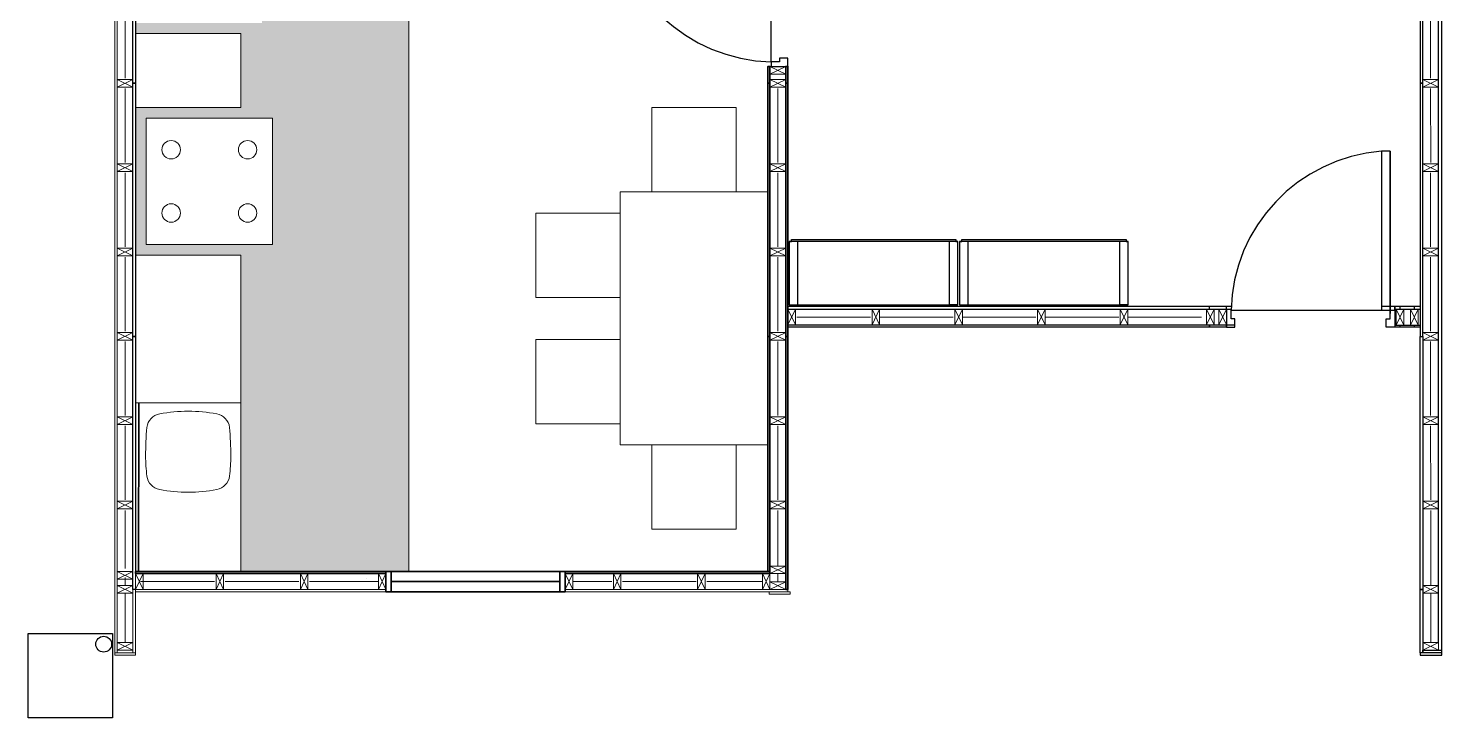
# Model space of a CAD drawing. Header units: inches. Extents: x 10.1 to 24.5, y 6.5 to 14.8.
# Drawn here: x 10.11 to 16.82, y 6.55 to 9.81 of the extents above; entities that cross this region are included whole.
import ezdxf

# ---------------------------------------------------------------- set-up
doc = ezdxf.new("R2010")
doc.units = ezdxf.units.IN
doc.header["$MEASUREMENT"] = 0
doc.linetypes.add('CENTER', pattern=[2, 1.25, -0.25, 0.25, -0.25])
doc.layers.add('_AUX', color=210, linetype='Continuous', lineweight=18, plot=False)
for name, color, linetype, lineweight in [('A-DETL-MBND', 3, 'Continuous', 18), ('A-DETL-MCUT', 4, 'Continuous', 25), ('A-DOOR-FULL', 4, 'Continuous', 25), ('A-ELEV-MBE1', 7, 'Continuous', 35), ('A-ELEV-MBE2', 4, 'Continuous', 25), ('A-FLOR-PATT', 8, 'Continuous', 18), ('A-FURN', 8, 'Continuous', 18), ('A-SECT-MCUT', 7, 'Continuous', 35), ('A-WALL-PATT', 8, 'Continuous', 18), ('A-WALL-STUD', 3, 'Continuous', 18)]:
    doc.layers.add(name, color=color, linetype=linetype, lineweight=lineweight)

msp = doc.modelspace()

# ---------------------------------------------------------------- hatches: boundary and pattern name
at = {"layer": 'A-FLOR-PATT'}
h = msp.add_hatch(dxfattribs=at)
h.set_pattern_fill('DOTS', color=0, scale=0.02, style=0)
h.set_pattern_definition([(0, (-446.924777, -16.108078), (0.015875, 0.03175), [0, -0.03175])])
h.paths.add_polyline_path([(11.9197, 11.0465), (10.6228, 11.0465), (10.6228, 10.5465), (11.2233, 10.5465), (11.2233, 10.4894), (10.6228, 10.4894), (10.6228, 8.0385), (11.1228, 8.0385), (11.1228, 7.2385), (11.9197, 7.2385)])
h.paths.add_polyline_path([(10.6728, 8.7885), (11.2728, 8.7885), (11.2728, 9.3885), (10.6728, 9.3885)], flags=16)
h.paths.add_polyline_path([(11.1222, 9.7894), (10.6228, 9.7894), (10.6228, 9.4385), (11.1222, 9.4385)], flags=16)
h.paths.add_polyline_path([(11.2228, 10.4394), (10.6228, 10.4394), (10.6228, 9.8394), (11.2228, 9.8394)], flags=16)
h.paths.add_polyline_path([(11.1227, 8.7385), (10.6228, 8.7385), (10.6228, 8.0385), (11.1227, 8.0385)], flags=16)

# ---------------------------------------------------------------- linework, layer by layer
for p, q in [((16.8198, 6.8425), (16.8198, 14.3645)), ((13.6377, 9.6557), (13.6377, 10.3712)), ((16.5744, 9.2313), (16.5744, 8.4623)), ((13.7243, 8.8031), (13.7243, 8.5031)), ((14.5243, 8.8031), (13.7243, 8.8031)), ((14.5243, 8.5031), (14.5243, 8.8031)), ((14.5324, 8.8031), (14.5324, 8.5031)), ((15.3324, 8.8031), (14.5324, 8.8031)), ((15.3324, 8.5031), (15.3324, 8.8031)), ((13.7177, 8.4825), (15.8202, 8.4825)), ((13.7243, 8.5031), (14.5243, 8.5031)), ((14.5324, 8.5031), (15.3324, 8.5031)), ((15.718, 8.4825), (15.718, 8.4965)), ((15.7979, 8.4825), (15.7979, 8.4965)), ((15.7979, 8.477), (15.7979, 8.4825)), ((15.8201, 8.477), (16.5344, 8.477)), ((16.5966, 8.482), (16.7177, 8.482)), ((16.6215, 8.4965), (16.6215, 8.482)), ((16.6894, 8.4965), (16.6894, 8.482)), ((15.7979, 8.3971), (13.7177, 8.3971)), ((15.718, 8.4071), (15.718, 8.4076)), ((15.7979, 8.3971), (15.8378, 8.3971)), ((16.6035, 8.4071), (16.5966, 8.4071)), ((16.5966, 8.4071), (16.7177, 8.4071)), ((16.6215, 8.4071), (16.6215, 8.3972)), ((16.6894, 8.4071), (16.6894, 8.3971)), ((13.7287, 7.1425), (13.7287, 7.1425))]:
    msp.add_line(p, q)
for points in [[(13.7243, 8.8031), (13.7343, 8.8031), (13.7343, 8.8131), (14.5143, 8.8131), (14.5143, 8.8031), (14.5243, 8.8031)], [(13.7243, 8.5031), (13.7643, 8.5031), (13.7643, 8.8031), (13.7243, 8.8031)], [(14.5243, 8.5031), (14.4843, 8.5031), (14.4843, 8.8031)], [(14.5324, 8.8031), (14.5424, 8.8031), (14.5424, 8.8131), (15.3224, 8.8131), (15.3224, 8.8031), (15.3324, 8.8031)], [(14.5324, 8.5031), (14.5724, 8.5031), (14.5724, 8.8031), (14.5324, 8.8031)], [(15.3324, 8.5031), (15.2924, 8.5031), (15.2924, 8.8031)]]:
    msp.add_lwpolyline(points)
at = {"layer": '_AUX', "color": 0}
for points in [[(11.9197, 11.0465), (10.6228, 11.0465), (10.6228, 10.5465), (11.2233, 10.5465), (11.2233, 10.4894), (10.6228, 10.4894), (10.6228, 8.0385), (11.1228, 8.0385), (11.1228, 7.2385), (11.9197, 7.2385)], [(11.1222, 9.7894), (10.6228, 9.7894), (10.6228, 9.4385), (11.1222, 9.4385)], [(10.6728, 8.7885), (11.2728, 8.7885), (11.2728, 9.3885), (10.6728, 9.3885)], [(11.1227, 8.7385), (10.6228, 8.7385), (10.6228, 8.0385), (11.1227, 8.0385)]]:
    msp.add_lwpolyline(points, close=True, dxfattribs=at)
at = {"layer": 'A-DETL-MBND', "color": 0}
msp.add_line((10.5248, 6.8425), (10.5248, 6.8535), dxfattribs=at)
for points in [[(10.5358, 10.7785), (10.5358, 6.8535), (10.5248, 6.8535), (10.5248, 10.7535)], [(10.5248, 6.8535), (10.6228, 6.8535), (10.6228, 6.8425), (10.5248, 6.8425)], [(10.5358, 6.8535), (10.6108, 6.8535), (10.6108, 6.8655), (10.5358, 6.8655)]]:
    msp.add_lwpolyline(points, dxfattribs=at)
for points in [[(10.6108, 6.8535), (10.6107, 7.1535), (10.6228, 7.1535), (10.6228, 6.8535)], [(11.8108, 7.1535), (11.8108, 7.1425), (10.6228, 7.1425), (10.6228, 7.1535)], [(13.7177, 7.1535), (13.7177, 7.1425), (12.6608, 7.1425), (12.6608, 7.1535)], [(13.7287, 7.1315), (13.7287, 7.1425), (13.6287, 7.1425), (13.6287, 7.1315)]]:
    msp.add_lwpolyline(points, close=True, dxfattribs=at)
at = {"layer": 'A-DETL-MCUT', "color": 0}
for points in [[(10.6228, 9.9035), (10.6228, 9.5535), (10.6108, 9.5535), (10.6108, 10.7785)], [(10.6228, 7.1535), (10.6228, 7.1535), (10.6107, 7.1535), (10.6108, 8.3535), (10.6228, 8.3535), (10.6228, 7.2285)], [(16.8198, 6.8535), (16.7177, 6.8535), (16.7177, 6.8425), (16.8198, 6.8425)], [(16.8198, 6.8535), (16.7297, 6.8535), (16.7297, 6.8655), (16.8198, 6.8655)]]:
    msp.add_lwpolyline(points, dxfattribs=at)
for points in [[(16.7297, 9.5535), (16.7297, 10.7535), (16.7177, 10.7535), (16.7177, 9.5535)], [(10.6108, 8.3535), (10.6108, 9.5535), (10.6228, 9.5535), (10.6228, 8.3535)], [(16.7297, 8.3535), (16.7297, 9.5535), (16.7177, 9.5535), (16.7177, 8.3535)], [(16.7177, 7.1535), (16.7177, 8.3535), (16.7297, 8.3535), (16.7298, 7.1535)], [(16.7177, 6.8535), (16.7177, 7.1535), (16.7298, 7.1535), (16.7297, 6.8535)]]:
    msp.add_lwpolyline(points, close=True, dxfattribs=at)
at = {"layer": 'A-DOOR-FULL', "color": 0, "linetype": 'CENTER'}
for p, q in [((15.7979, 8.477), (15.7979, 8.3971)), ((15.8201, 8.4371), (15.8201, 8.477)), ((16.5744, 8.477), (16.5966, 8.477)), ((16.5744, 8.4371), (16.5744, 8.477)), ((16.5966, 8.477), (16.5966, 8.3971)), ((15.8378, 8.4371), (15.8201, 8.4371)), ((15.8378, 8.3971), (15.8378, 8.4371)), ((16.5566, 8.3971), (16.5566, 8.4371)), ((16.5566, 8.4371), (16.5744, 8.4371)), ((16.7177, 8.3971), (16.5566, 8.3971))]:
    msp.add_line(p, q, dxfattribs=at)
for points in [[(13.6377, 9.6557), (13.6377, 9.6335), (13.7177, 9.6335), (13.7177, 9.6735), (13.6777, 9.6735), (13.6777, 9.6557), (13.6377, 9.6557)], [(16.5344, 9.2313), (16.5344, 8.477), (16.5744, 8.477), (16.5744, 9.2313), (16.5344, 9.2313)]]:
    msp.add_lwpolyline(points, dxfattribs=at)
for centre, radius, start, end in [((13.6552, 10.4308), 0.7753, 184.40465, 268.71036), ((16.5939, 8.4596), 0.774, 94.40465, 178.71036)]:
    msp.add_arc(centre, radius, start, end, dxfattribs=at)
at = {"layer": 'A-ELEV-MBE1', "color": 0}
for p, q in [((11.8108, 7.2385), (12.6608, 7.2385)), ((11.8108, 7.1425), (12.6608, 7.1425))]:
    msp.add_line(p, q, dxfattribs=at)
at = {"layer": 'A-ELEV-MBE1', "color": 0, "linetype": 'Continuous'}
msp.add_line((11.8358, 7.191), (12.6352, 7.191), dxfattribs=at)
at = {"layer": 'A-ELEV-MBE1', "color": 0}
for points in [[(11.8108, 7.2385), (11.8358, 7.2385), (11.8358, 7.1425), (11.8108, 7.1425)], [(12.6357, 7.2385), (12.6607, 7.2385), (12.6608, 7.1425), (12.6358, 7.1425)]]:
    msp.add_lwpolyline(points, close=True, dxfattribs=at)
at = {"layer": 'A-ELEV-MBE2', "color": 0}
for p, q in [((16.8048, 6.9015), (16.8047, 14.3055)), ((13.7177, 8.4965), (15.8207, 8.4965)), ((16.5344, 8.4965), (16.7177, 8.4965)), ((13.7177, 8.4076), (15.8378, 8.4076))]:
    msp.add_line(p, q, dxfattribs=at)
at = {"layer": 'A-ELEV-MBE2', "color": 0, "ltscale": 0.05}
msp.add_lwpolyline([(10.114, 6.9451), (10.514, 6.9451), (10.514, 6.5451), (10.114, 6.5451)], close=True, dxfattribs=at)
msp.add_circle((10.472, 6.8936), 0.0375, dxfattribs=at)
at = {"layer": 'A-FURN', "color": 0}
for p, q in [((13.4727, 9.0385), (13.4727, 9.4385)), ((13.6227, 9.0385), (12.9227, 9.0385)), ((12.9227, 9.0385), (12.9227, 7.8385)), ((13.6227, 7.8385), (13.6227, 9.0385)), ((12.9227, 8.5385), (12.5227, 8.5385)), ((12.5227, 7.9385), (12.5227, 8.3385)), ((12.5227, 8.3385), (12.9227, 8.3385)), ((10.6227, 7.2385), (10.6228, 8.0385)), ((10.6228, 8.0385), (11.1228, 8.0385)), ((11.1228, 8.0385), (11.1227, 7.2385)), ((12.9227, 7.9385), (12.5227, 7.9385)), ((12.9227, 7.8385), (13.6227, 7.8385)), ((13.4727, 7.8385), (13.4727, 7.4385)), ((11.1227, 7.2385), (10.6227, 7.2385))]:
    msp.add_line(p, q, dxfattribs=at)
at = {"layer": 'A-FURN', "color": 0, "linetype": 'Continuous'}
msp.add_line((11.7185, 7.2036), (11.7185, 7.2036), dxfattribs=at)
at = {"layer": 'A-FURN', "color": 0}
for points in [[(10.6228, 9.7894), (10.6228, 9.4385), (11.1222, 9.4385), (11.1222, 9.7894)], [(11.2728, 9.3885), (11.2728, 8.7885), (10.6728, 8.7885), (10.6728, 9.3885)], [(10.6228, 8.0385), (11.1227, 8.0385), (11.1227, 8.7385), (10.6228, 8.7385)]]:
    msp.add_lwpolyline(points, close=True, dxfattribs=at)
for points in [[(13.4727, 9.4385), (13.0727, 9.4385), (13.0727, 9.0385)], [(12.5227, 8.5385), (12.5227, 8.9385), (12.9227, 8.9385)], [(13.4727, 7.4385), (13.0727, 7.4385), (13.0727, 7.8385)]]:
    msp.add_lwpolyline(points, dxfattribs=at)
for centre in [(10.7919, 9.2385), (11.1545, 9.2385), (10.7919, 8.9385), (11.1545, 8.9385)]:
    msp.add_circle(centre, 0.0438, dxfattribs=at)
for centre, radius, start, end in [((10.7511, 7.9124), 0.075, 100.38124, 172.77), ((10.7511, 7.9124), 0.075, 100.38124, 172.77), ((10.8728, 7.2485), 0.75, 90, 100.38124), ((10.8728, 7.2485), 0.75, 90, 100.38124), ((10.8728, 7.2485), 0.75, 79.61876, 90), ((10.8728, 7.2485), 0.75, 79.61876, 90), ((10.9944, 7.9124), 0.075, 7.23, 79.61876), ((10.9944, 7.9124), 0.075, 7.23, 79.61876), ((12.2326, 7.7855), 1.5619, 174.99166, 180.0013), ((12.2326, 7.7855), 1.5619, 174.99166, 180.0013), ((9.5129, 7.7855), 1.5619, 359.9987, 5.00834), ((9.5129, 7.7855), 1.5619, 359.9987, 5.00834), ((11.4208, 7.7855), 0.75, 180, 187.23), ((11.4208, 7.7855), 0.75, 180, 187.23), ((10.3248, 7.7855), 0.75, 352.77, 0), ((10.3248, 7.7855), 0.75, 352.77, 0), ((10.7511, 7.7005), 0.075, 187.23, 259.61876), ((10.7511, 7.7005), 0.075, 187.23, 259.61876), ((10.9944, 7.7005), 0.075, 280.38124, 352.77), ((10.9944, 7.7005), 0.075, 280.38124, 352.77), ((10.8728, 8.3645), 0.75, 259.61876, 270), ((10.8728, 8.3645), 0.75, 259.61876, 270), ((10.8728, 8.3645), 0.75, 270, 280.38124), ((10.8728, 8.3645), 0.75, 270, 280.38124)]:
    msp.add_arc(centre, radius, start, end, dxfattribs=at)
at = {"layer": 'A-SECT-MCUT', "color": 0}
for p, q in [((16.5966, 8.4965), (16.5966, 8.477)), ((15.718, 8.3971), (15.718, 8.4071)), ((15.7979, 8.4071), (15.7979, 8.3971)), ((10.6377, 7.2385), (10.6378, 8.0385))]:
    msp.add_line(p, q, dxfattribs=at)
for points in [[(13.6227, 9.5535), (13.6327, 9.5535), (13.6327, 9.6335), (13.6227, 9.6335)], [(13.7177, 9.5535), (13.7077, 9.5535), (13.7077, 9.6335), (13.7177, 9.6335)], [(13.6327, 9.5535), (13.6327, 8.3535), (13.6227, 8.3535), (13.6227, 9.5535)], [(13.7177, 9.5535), (13.7177, 8.3535), (13.7077, 8.3535), (13.7077, 9.5535)], [(13.6327, 8.3535), (13.6327, 7.2385), (13.6227, 7.2385), (13.6227, 8.3535)], [(13.7177, 8.3535), (13.7177, 7.1535), (13.7077, 7.1535), (13.7077, 8.3535)], [(10.6227, 7.2385), (11.8108, 7.2385), (11.8108, 7.2285), (10.6227, 7.2285)], [(12.6608, 7.2385), (13.6327, 7.2385), (13.6327, 7.2285), (12.6608, 7.2285)]]:
    msp.add_lwpolyline(points, close=True, dxfattribs=at)
at = {"layer": 'A-WALL-PATT', "color": 0, "ltscale": 0.1}
for p, q in [((10.5732, 9.9285), (10.5733, 9.5785)), ((16.7672, 9.9285), (16.7672, 9.5785)), ((10.5732, 9.5285), (10.5732, 9.1785)), ((13.6702, 9.5285), (13.6702, 9.1785)), ((16.7672, 9.5285), (16.7673, 9.1785)), ((10.5732, 9.1285), (10.5732, 8.7785)), ((13.6702, 9.1285), (13.6702, 8.7785)), ((16.7672, 9.1285), (16.7672, 8.7785)), ((10.5732, 8.7285), (10.5732, 8.3785)), ((13.6702, 8.7285), (13.6702, 8.3785)), ((16.7672, 8.7285), (16.7672, 8.3785)), ((13.7607, 8.445), (14.1101, 8.445)), ((14.153, 8.445), (14.5024, 8.445)), ((14.5454, 8.445), (14.8948, 8.445)), ((14.9377, 8.445), (15.2871, 8.445)), ((15.3301, 8.445), (15.6795, 8.445)), ((10.5732, 8.3285), (10.5732, 7.9785)), ((13.6702, 8.3285), (13.6702, 7.9785)), ((16.7672, 8.3285), (16.7672, 7.9785)), ((10.5732, 7.9285), (10.5732, 7.5785)), ((13.6702, 7.9285), (13.6702, 7.5785)), ((16.7672, 7.9285), (16.7673, 7.5785)), ((10.5732, 7.5285), (10.5732, 7.2535)), ((13.6702, 7.5285), (13.6702, 7.2645)), ((16.7673, 7.5285), (16.7673, 7.1715)), ((10.5732, 7.1715), (10.5732, 7.2105)), ((10.6467, 7.191), (10.9977, 7.191)), ((11.0477, 7.191), (11.3977, 7.191)), ((11.4477, 7.191), (11.7748, 7.191)), ((12.6968, 7.191), (12.8827, 7.191)), ((12.9327, 7.191), (13.2827, 7.191)), ((13.3327, 7.191), (13.5967, 7.191)), ((13.6702, 7.2285), (13.6702, 7.1895)), ((10.5732, 7.1355), (10.5732, 6.9015)), ((16.7673, 7.1355), (16.7673, 6.9015))]:
    msp.add_line(p, q, dxfattribs=at)
at = {"layer": 'A-WALL-STUD', "color": 0}
for p, q in [((13.7077, 9.6335), (13.6327, 9.5975)), ((13.6327, 9.6335), (13.7077, 9.5975)), ((10.6107, 9.5715), (10.5357, 9.5355)), ((10.5357, 9.5715), (10.6107, 9.5355)), ((13.7077, 9.5715), (13.6327, 9.5355)), ((13.6327, 9.5715), (13.7077, 9.5355)), ((16.7297, 9.5715), (16.8047, 9.5355)), ((16.8047, 9.5715), (16.7297, 9.5355)), ((10.6107, 9.1715), (10.5357, 9.1355)), ((10.5357, 9.1715), (10.6107, 9.1355)), ((13.7077, 9.1715), (13.6327, 9.1355)), ((13.6327, 9.1715), (13.7077, 9.1355)), ((16.7297, 9.1715), (16.8047, 9.1355)), ((16.8047, 9.1715), (16.7297, 9.1355)), ((10.6107, 8.7715), (10.5357, 8.7355)), ((10.5357, 8.7715), (10.6107, 8.7355)), ((13.7077, 8.7715), (13.6327, 8.7355)), ((13.6327, 8.7715), (13.7077, 8.7355)), ((16.7297, 8.7715), (16.8047, 8.7355)), ((16.8047, 8.7715), (16.7297, 8.7355)), ((13.7177, 8.4076), (13.7537, 8.4825)), ((13.7177, 8.4825), (13.7537, 8.4076)), ((14.1171, 8.4076), (14.153, 8.4825)), ((14.1171, 8.4825), (14.153, 8.4076)), ((14.5094, 8.4076), (14.5454, 8.4825)), ((14.5094, 8.4825), (14.5454, 8.4076)), ((14.9018, 8.4076), (14.9377, 8.4825)), ((14.9018, 8.4825), (14.9377, 8.4076)), ((15.2941, 8.4076), (15.3301, 8.4825)), ((15.2941, 8.4825), (15.3301, 8.4076)), ((15.7404, 8.4825), (15.7045, 8.4825)), ((15.7045, 8.4825), (15.7045, 8.4076)), ((15.7404, 8.4076), (15.7045, 8.4825)), ((15.7404, 8.4825), (15.7045, 8.4076)), ((15.7404, 8.4076), (15.7404, 8.4825)), ((15.7979, 8.4825), (15.7619, 8.4825)), ((15.7619, 8.4825), (15.7619, 8.4076)), ((15.7979, 8.4076), (15.7619, 8.4825)), ((15.7979, 8.4825), (15.7619, 8.4076)), ((15.7979, 8.4076), (15.7979, 8.4825)), ((16.6395, 8.4071), (16.6035, 8.482)), ((16.6395, 8.482), (16.6035, 8.4071)), ((16.6714, 8.4071), (16.7074, 8.482)), ((16.6714, 8.482), (16.7074, 8.4071)), ((15.7045, 8.4076), (15.7404, 8.4076)), ((15.7619, 8.4076), (15.7979, 8.4076)), ((10.6107, 8.3715), (10.5357, 8.3355)), ((10.5357, 8.3715), (10.6107, 8.3355)), ((13.7077, 8.3715), (13.6327, 8.3355)), ((13.6327, 8.3715), (13.7077, 8.3355)), ((16.7297, 8.3715), (16.8047, 8.3355)), ((16.8047, 8.3715), (16.7297, 8.3355)), ((10.6107, 7.9715), (10.5357, 7.9355)), ((10.5357, 7.9715), (10.6107, 7.9355)), ((13.7077, 7.9715), (13.6327, 7.9355)), ((13.6327, 7.9715), (13.7077, 7.9355)), ((16.8047, 7.9715), (16.7297, 7.9355)), ((16.7297, 7.9715), (16.8047, 7.9355)), ((10.6107, 7.5715), (10.5357, 7.5355)), ((10.5357, 7.5715), (10.6107, 7.5355)), ((13.6327, 7.5715), (13.7077, 7.5355)), ((13.7077, 7.5715), (13.6327, 7.5355)), ((16.7298, 7.5715), (16.8047, 7.5355)), ((16.8047, 7.5715), (16.7298, 7.5355)), ((13.6327, 7.2645), (13.7077, 7.2285)), ((13.7077, 7.2645), (13.6327, 7.2285)), ((10.6107, 7.2385), (10.5357, 7.2025)), ((10.5357, 7.2385), (10.6107, 7.2025)), ((10.6227, 7.1535), (10.6587, 7.2285)), ((10.6227, 7.2285), (10.6587, 7.1535)), ((11.0047, 7.1535), (11.0407, 7.2285)), ((11.0047, 7.2285), (11.0407, 7.1535)), ((11.4047, 7.1535), (11.4407, 7.2285)), ((11.4047, 7.2285), (11.4407, 7.1535)), ((11.7748, 7.1535), (11.8108, 7.2285)), ((11.7748, 7.2285), (11.8108, 7.1535)), ((12.6608, 7.1535), (12.6968, 7.2285)), ((12.6608, 7.2285), (12.6968, 7.1535)), ((12.8897, 7.1535), (12.9257, 7.2285)), ((12.8897, 7.2285), (12.9257, 7.1535)), ((13.2897, 7.1535), (13.3257, 7.2285)), ((13.2897, 7.2285), (13.3257, 7.1535)), ((13.5967, 7.1535), (13.6327, 7.2285)), ((13.5967, 7.2285), (13.6327, 7.1535)), ((13.6327, 7.1895), (13.7077, 7.1535)), ((13.7077, 7.1895), (13.6327, 7.1535)), ((10.6107, 7.1715), (10.5357, 7.1355)), ((10.5357, 7.1715), (10.6107, 7.1355)), ((16.8048, 7.1715), (16.7298, 7.1355)), ((16.7298, 7.1715), (16.8048, 7.1355)), ((10.6108, 6.9015), (10.5358, 6.8655)), ((10.5358, 6.9015), (10.6108, 6.8655)), ((16.8048, 6.9015), (16.7298, 6.8655)), ((16.7298, 6.9015), (16.8048, 6.8655))]:
    msp.add_line(p, q, dxfattribs=at)
for points in [[(13.7077, 9.6335), (13.6327, 9.6335), (13.6327, 9.5975), (13.7077, 9.5975)], [(10.6107, 9.5715), (10.5357, 9.5715), (10.5357, 9.5355), (10.6107, 9.5355)], [(13.7077, 9.5715), (13.6327, 9.5715), (13.6327, 9.5355), (13.7077, 9.5355)], [(16.7297, 9.5715), (16.8047, 9.5715), (16.8047, 9.5355), (16.7297, 9.5355)], [(10.6107, 9.1715), (10.5357, 9.1715), (10.5357, 9.1355), (10.6107, 9.1355)], [(13.7077, 9.1715), (13.6327, 9.1715), (13.6327, 9.1355), (13.7077, 9.1355)], [(16.7297, 9.1715), (16.8047, 9.1715), (16.8047, 9.1355), (16.7297, 9.1355)], [(10.6107, 8.7715), (10.5357, 8.7715), (10.5357, 8.7355), (10.6107, 8.7355)], [(13.7077, 8.7715), (13.6327, 8.7715), (13.6327, 8.7355), (13.7077, 8.7355)], [(16.7297, 8.7715), (16.8047, 8.7715), (16.8047, 8.7355), (16.7297, 8.7355)], [(13.7177, 8.4076), (13.7177, 8.4825), (13.7537, 8.4825), (13.7537, 8.4076)], [(14.1171, 8.4076), (14.1171, 8.4825), (14.153, 8.4825), (14.153, 8.4076)], [(14.5094, 8.4076), (14.5094, 8.4825), (14.5454, 8.4825), (14.5454, 8.4076)], [(14.9018, 8.4076), (14.9018, 8.4825), (14.9377, 8.4825), (14.9377, 8.4076)], [(15.2941, 8.4076), (15.2941, 8.4825), (15.3301, 8.4825), (15.3301, 8.4076)], [(16.6395, 8.4071), (16.6395, 8.482), (16.6035, 8.482), (16.6035, 8.4071)], [(16.6714, 8.4071), (16.6714, 8.482), (16.7074, 8.482), (16.7074, 8.4071)], [(10.6107, 8.3715), (10.5357, 8.3715), (10.5357, 8.3355), (10.6107, 8.3355)], [(13.7077, 8.3715), (13.6327, 8.3715), (13.6327, 8.3355), (13.7077, 8.3355)], [(16.7297, 8.3715), (16.8047, 8.3715), (16.8047, 8.3355), (16.7297, 8.3355)], [(10.6107, 7.9715), (10.5357, 7.9715), (10.5357, 7.9355), (10.6107, 7.9355)], [(13.7077, 7.9715), (13.6327, 7.9715), (13.6327, 7.9355), (13.7077, 7.9355)], [(16.8047, 7.9715), (16.7297, 7.9715), (16.7297, 7.9355), (16.8047, 7.9355)], [(10.6107, 7.5715), (10.5357, 7.5715), (10.5357, 7.5355), (10.6107, 7.5355)], [(13.6327, 7.5715), (13.7077, 7.5715), (13.7077, 7.5355), (13.6327, 7.5355)], [(16.7298, 7.5715), (16.8047, 7.5715), (16.8047, 7.5355), (16.7298, 7.5355)], [(13.6327, 7.2645), (13.7077, 7.2645), (13.7077, 7.2285), (13.6327, 7.2285)], [(10.6107, 7.2385), (10.5357, 7.2385), (10.5357, 7.2025), (10.6107, 7.2025)], [(10.6227, 7.1535), (10.6227, 7.2285), (10.6587, 7.2285), (10.6587, 7.1535)], [(11.0047, 7.1535), (11.0047, 7.2285), (11.0407, 7.2285), (11.0407, 7.1535)], [(11.4047, 7.1535), (11.4047, 7.2285), (11.4407, 7.2285), (11.4407, 7.1535)], [(11.7748, 7.1535), (11.7748, 7.2285), (11.8108, 7.2285), (11.8108, 7.1535)], [(12.6608, 7.1535), (12.6608, 7.2285), (12.6968, 7.2285), (12.6968, 7.1535)], [(12.8897, 7.1535), (12.8897, 7.2285), (12.9257, 7.2285), (12.9257, 7.1535)], [(13.2897, 7.1535), (13.2897, 7.2285), (13.3257, 7.2285), (13.3257, 7.1535)], [(13.5967, 7.1535), (13.5967, 7.2285), (13.6327, 7.2285), (13.6327, 7.1535)], [(13.6327, 7.1895), (13.7077, 7.1895), (13.7077, 7.1535), (13.6327, 7.1535)], [(10.6107, 7.1715), (10.5357, 7.1715), (10.5357, 7.1355), (10.6107, 7.1355)], [(16.8048, 7.1715), (16.7298, 7.1715), (16.7298, 7.1355), (16.8048, 7.1355)], [(10.6108, 6.9015), (10.5358, 6.9015), (10.5358, 6.8655), (10.6108, 6.8655)], [(16.8048, 6.9015), (16.7298, 6.9015), (16.7298, 6.8655), (16.8048, 6.8655)]]:
    msp.add_lwpolyline(points, close=True, dxfattribs=at)

doc.saveas('drawing.dxf')
